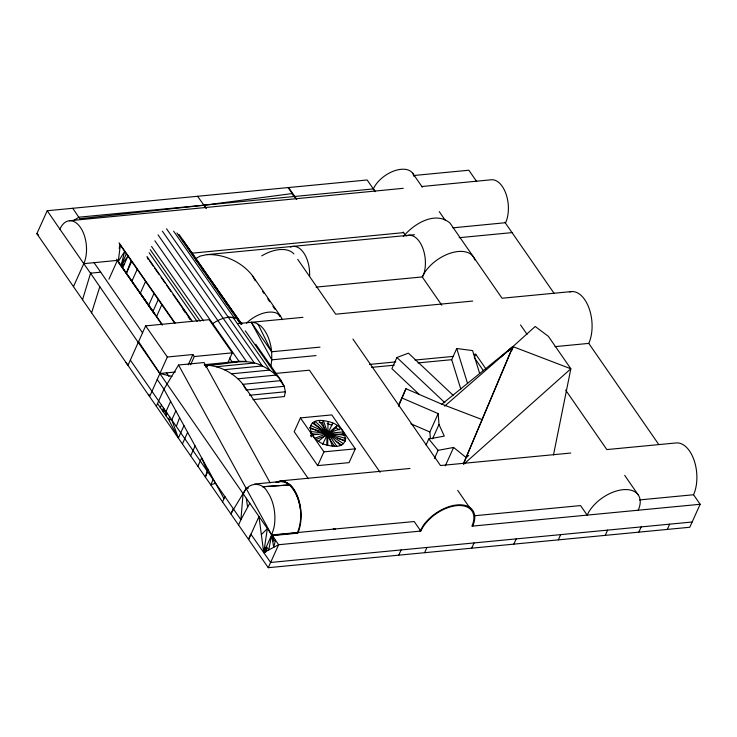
<?xml version="1.0" encoding="UTF-8"?>
<svg xmlns="http://www.w3.org/2000/svg" width="737" height="737" viewBox="0 0 737 737"><rect width="100%" height="100%" fill="white"/><g stroke="black" fill="none" stroke-linecap="round" stroke-linejoin="round"><path stroke-width="1.11" d="M326.832 445.028L326.97 435.346L327.864 433.374M327.698 445.212L328.029 421.536C301.405 414.599 308.204 441.887 327.698 445.212C354.322 452.159 347.514 424.862 328.029 421.536M268.259 567.693L248.443 539.272L250.801 534.039L263.735 552.603L265.486 552.225L266.232 551.276L266.435 546.651L271.658 534.961L273.814 528.355A30.245 17.089 84.5 0 0 267.66 492.252C261.967 480.948 247.365 482.099 243.339 493.993L278.632 544.726L268.259 567.693L689.768 527.259L700.15 504.274L693.554 494.739A31.111 17.605 84.5 0 0 694.226 460.662A31.111 17.605 84.5 0 0 676.253 442.928L606.837 449.579L565.629 390.066M248.47 488.087L246.25 488.309L243.063 493.578L240.907 519.732L238.548 524.974M270.894 366.363L271.806 359.831L271.658 351.77A31.111 17.605 84.5 0 0 260.401 325.69L255.886 322.963L251.253 322.29L271.806 359.831L316.081 355.584M512.381 350.001L512.906 346.611L535.2 326.473L548.392 336.358L570.843 368.776L553.487 454.95M255.739 344.243L281.101 380.605L284.233 386.299L285.348 391.771L284.408 396.561L253.012 399.629M265.486 552.225L266.435 546.651L268.729 549.959L271.658 534.961L178.557 364.999L204.094 362.54L270.129 482.836M82.535 299.738L90.771 272.561M248.443 539.272L91.609 312.838L99.808 286.711M207.862 469.202L205.347 477.014L207.705 471.763L130.338 360.098L145.631 325.883L209.161 319.692L232.275 352.83L227.908 362.715M176.318 426.419L179.588 417.667M119.458 243.965L131.131 260.612L126.405 273.206L162.462 324.824M119.108 248.277L120.306 245.181L118.27 261.543L126.405 273.206L131.702 261.405L131.131 260.612M398.579 406.299L405.949 388.721L441.859 404.189L482.422 419.703M463.84 464.117L570.843 368.776L512.906 346.611L463.453 463.84M165.613 412.471L170.615 401.315L163.955 389.182L157.221 379.481L167.336 357.012L145.631 325.883M463.435 463.822L512.906 346.611L441.859 404.189M266.435 546.651L265.375 548.991L265.486 550.954L266.232 551.276L278.632 544.726L420.799 531.064A31.111 18.038 -34.7 0 1 456.7 505.646A31.111 18.038 -34.7 0 1 471.873 526.163L700.15 504.274M157.221 379.481L149.685 396.46L148.92 394.313M156.603 316.422L161.827 304.713L131.702 261.405M170.615 401.315L175.857 410.859L171.785 419.869L178.299 437.824L168.533 419.482L165.438 415.014L166.608 412.388M420.799 531.064L414.203 521.538L271.658 534.961L273.722 547.324L275.435 540.175L272.69 541.142L273.16 539.447L272.174 538.056L272.865 536.499L271.916 536.508L272.239 535.633L297.785 533.146A31.433 17.762 84.5 0 0 289.457 484.255L284.804 481.611L280.161 480.939L275.721 482.385M145.594 281.396L140.334 293.16L162.122 324.989M148.745 305.182L153.987 293.446M153.02 311.3L158.252 299.572M156.336 406.161L163.955 389.182L178.557 364.999M165.438 415.014L162.389 410.509L163.559 407.883M163.153 411.707L164.323 409.081L164.673 411.117M166.028 415.88L167.198 413.254M222.546 501.86L224.905 496.618L215.563 483.232L175.857 410.859M91.609 312.838L73.46 286.638L83.788 263.671A25.777 14.565 84.5 0 0 80.397 227.383A25.777 14.565 84.5 0 0 59.872 229.143L47.223 210.736L367.155 179.985L374.636 190.791M108.947 279.176L117.395 260.391L83.788 263.671L59.872 229.143M126.368 253.804L121.071 265.569L124.507 263.763L121.9 266.711M122.664 267.863L127.971 256.071L121.071 265.569L124.682 251.409L118.27 261.543L116.603 259.166M131.923 281.129L137.211 269.337M130.338 360.098L127.971 365.34L126.101 362.595M162.389 410.509L160.344 407.625L161.514 405M188.239 364.843L192.882 354.525L167.336 357.012M190.579 364.797L194.292 356.542L192.882 354.525M169.713 416.856L168.533 419.482L171.785 419.869M178.382 438.054L183.974 425.645M182.417 443.904L187.64 432.343M190.653 455.798L195.102 445.94M197.903 466.272L201.671 457.917L207.244 471.1M213.122 479.594L210.764 484.845L215.563 483.232L224.002 498.627M230.948 514.002L233.307 508.751L224.905 496.618M73.46 286.638L36.85 233.703L47.223 210.736M300.429 417.907L294.201 431.689L317.702 465.627L349.071 462.633L355.298 448.851L331.797 414.903L300.429 417.907L323.93 451.845L317.702 465.627M248.664 539.447L258.973 516.554L263.735 552.603L270.626 562.46L692.144 522.008M325.1 430.03L322.465 422.596L323.359 420.624L332.369 446.134M328.638 433.946L336.118 427.644L337.012 425.673L318.706 441.076M343.534 435.53L342.659 433.844L343.543 431.882L312.175 434.876L311.29 436.848L310.406 435.162M453.08 395.244L408.445 353.161L396.911 357.5L391.881 368.657L419.16 394.378M398.57 405.074L405.949 388.721M460.818 389.145L451.698 359.684L456.728 348.527L472.564 350.572L479.667 373.493M430.371 438.524L429.874 431.974L438.174 413.595L402.264 398.127M426.05 445.028L428.777 438.994L444.291 436.101L439.003 424.521L438.174 413.595M432.555 438.81L439.003 424.521M473.633 354.442L475.752 354.239L474.278 357.519L483.408 370.702M434.406 458.497L438.1 450.335L453.614 447.442L466.245 457.659L468.76 455.392M398.754 555.154L401.112 549.94M445.314 465.821L453.614 447.442M424.623 552.667L426.981 547.453M471.698 548.153L474.057 542.939M513.855 544.109L516.213 538.894M558.314 539.843L560.673 534.629M605.261 535.348L607.62 530.115M638.813 532.151L641.181 526.9M667.271 529.424L669.638 524.173M243.339 493.993L138.206 342.392L138.565 341.59M322.631 444.448L332.682 423.268L331.797 425.231L327.136 423.508M165.438 412.213L165.88 411.338M249.76 503.251L240.907 519.732L233.307 508.751M420.044 531.137L423.425 525.251A32.087 18.6 -34.7 0 1 460.026 504.79A32.087 18.6 -34.7 0 1 472.822 525.757L472.629 526.089M231.621 512.51L243.063 493.578M403.323 236.605C413.494 223.984 435.254 210.533 449.975 223.035L502.044 298.236L571.461 291.576M261.349 534.574L267.338 528.687L263.735 552.603L265.375 548.991L265.44 550.318M507.986 351.392L512.906 346.611L500.828 357.095M444.651 406.142L512.906 346.611M205.853 367.201L208.405 365.156C226.268 365.036 245.412 356.92 262.326 365.967C269.539 369.467 276.191 374.203 281.101 380.605L242.98 384.327C233.74 372.747 219.073 365.174 204.177 365.073M73.23 220.768L78.951 217.185L373.337 188.921A23.999 13.911 -34.7 0 1 395.668 170.404A23.999 13.911 -34.7 0 1 414.102 176.53M154.853 240.778L212.717 323.589C219.562 319.029 228.673 315.077 236.78 318.605L240.713 324.252M205.826 366.694L208.405 365.156L204.978 365.46M195.802 258.576L200.151 256.098L206.977 254.624L414.507 234.725M315.003 438.137L340.715 428.612M316.256 439.316L326.97 435.346L327.725 437.474M278.042 482.265L280.226 481.556L284.851 482.118L289.346 484.983L262.685 486.742L289.448 484.918C301.442 497.263 303.589 517.098 297.472 532.787L297.785 533.146M234.799 362.208L239.018 361.305L246.407 361.425L158.022 234.854M272.432 539.595L273.16 539.447L273.842 537.899L272.174 538.056M72.77 208.258L79.789 218.732L203.78 205.255L291.944 193.601L296.256 199.073M69.435 220.741L403.268 188.313M421.555 186.544L491.293 179.764A25.777 14.565 84.5 0 1 506.19 194.457A25.777 14.565 84.5 0 1 505.656 222.694L452.951 227.825M191.721 253.224L403.683 232.616M83.788 263.671L90.485 273.187L100.72 272.183L142.554 332.857M194.292 356.542L232.275 352.83M204.361 364.686L239.018 361.305L212.717 323.589M216.328 366.731L254.357 363.009L162.352 231.142M138.547 341.627L159.911 373.512L175.461 372.001M224.26 369.688L262.326 365.967L166.544 228.802M231.676 373.797L269.76 370.085L232.984 317.361M238.06 378.8L276.172 375.078L245.31 330.839M246.094 390.03L284.233 386.299L280.29 380.651M249.438 395.281L285.348 391.771M254.652 484.034L280.226 481.556M271.925 535.274L296.891 532.851M413.346 175.553L468.852 170.229L476.71 181.569M459.133 237.692L512.049 232.616M316.081 287.117L422.734 276.882M237.784 323.589L302.971 317.334M472.703 301.055L335.703 314.192L297.72 259.341M251.253 322.29L271.658 351.77L319.996 347.127M275.362 373.456L309.411 370.195L380.108 472.297M369.587 364.419L395.778 361.904M414.995 360.061L453.172 356.404M554.979 346.639L588.762 343.396L658.804 444.549M371.522 367.376L394.295 365.193M418.008 362.917L451.698 359.684M335.934 434.489L342.659 433.844M323.93 451.845L355.298 448.851M410.021 468.465L280.161 480.939C294.275 481.841 298.909 498.811 300.576 510.428M570.724 453.043L440.496 465.535L352.922 339.057M474.407 515.762L580.553 505.582L587.149 515.108A31.111 18.038 -34.7 0 1 623.051 489.69A31.111 18.038 -34.7 0 1 638.214 510.207M639.504 499.926L693.554 494.739M147.289 257.572L148.22 259.479M319.195 422.559L322.465 422.596M206.977 254.624C224.232 253.906 241.662 261.976 252.367 275.518L280.53 316.191M228.35 317.26L234.099 317.739L173.61 231.16M310.415 431.513L345.303 435.245M310.618 433.596L318.246 434.415M159.911 373.512L171.924 376.414M309.844 428.271L345.874 438.478L344.99 440.45L337.564 438.349M242.132 323.276L240.179 322.548L239.47 320.927L241.828 324.216L182.619 239.866M410.868 423.784L429.874 431.974M310.507 425.387L345.22 441.371M309.614 427.349L318.799 431.587M312.341 423.038L343.378 443.711M336.1 441.426L341.581 445.074M336.118 427.644L339.084 429.993M36.85 233.703L38.637 235.149M239.829 321.737L241.893 323.543M396.911 357.5L444.862 402.706M340.485 445.351L315.243 421.398L314.349 423.37L320.659 429.358M428.777 438.994L438.1 450.335M197.599 196.318L206.369 208.599M203.78 205.255L205.706 207.834M373.337 188.921L375.336 191.657M296.79 199.285L288.609 187.613M94.023 262.676L100.72 272.183M178.98 234.348L241.423 323.727M182.979 240.667L190.865 251.962M192.182 253.85L202.703 268.904M204.02 270.783L209.934 279.259M211.252 281.138L215.195 286.785M216.512 288.664L221.773 296.191M223.081 298.08L227.033 303.727M228.341 305.606L233.601 313.133M234.919 315.021L239.525 321.608M195.517 259.231L197.488 262.05M202.095 268.637L203.412 270.525M207.355 276.163L209.326 278.991M213.923 285.578L215.241 287.458M219.184 293.105L221.819 296.873M225.762 302.52L227.079 304.399M238.254 320.402L240.225 323.221M176.944 232.966L236.78 318.605M268.471 363.709L269.788 365.589M273.722 371.236L276.357 375.004M151.564 246.49L203.513 320.835M229.456 358.025L232.689 362.659M150.247 249.686L200.215 321.212M149.132 252.68L197.129 321.378M146.967 256.494L192.329 321.424M149.325 260.493L153.268 266.14M154.586 268.028L159.183 274.615M161.163 277.434L165.106 283.082M166.424 284.961L171.021 291.548M172.992 294.376L190.745 319.784M188.184 316.809L190.118 319.572M182.988 309.356L184.95 312.184M119.044 242.832L174.936 322.824M161.827 304.713L174.835 323.322M504.854 222.215L554.169 293.446M520.543 324.943L527.029 334.322M624.7 475.374L638.067 494.684M412.628 173.158L422.365 187.226M439.252 211.611L445.093 220.05M403.213 232.054L405.157 234.873M441.785 305.173L422.227 276.928A31.111 18.038 -34.7 0 1 450.464 253.15A31.111 18.038 -34.7 0 1 474.831 259.921M475.752 354.239L486.19 369.311M288.121 187.659L294.303 196.595M457.714 490.409L471.09 509.718M262.602 291.428L263.892 293.298M267.771 298.9L269.714 301.709M272.948 306.38L274.892 309.181M278.125 313.851L280.069 316.652M319.001 420.578L336.726 446.18M328.868 438.091L334.57 446.318M308.352 478.7L242.98 384.327L245.578 389.081M117.1 260.41L154.899 314.607L117.395 260.391M166.359 372.682L168.966 376.441M207.705 471.763L215.213 482.615M138.206 342.392L90.485 273.187M163.909 410.012L166.203 413.319M157.525 403.535L160.344 407.625M252.367 275.518L255.26 280.806M258.107 324.298L271.658 351.77M265.827 550.161L266.232 551.276M456.728 348.527L467.544 383.452M246.305 498.267L247.614 507.24M569.646 291.907A31.111 17.605 84.5 0 1 588.918 307.863A31.111 17.605 84.5 0 1 588.762 343.396M406.133 235.978A24.984 14.132 84.5 0 1 422.246 246.794A24.984 14.132 84.5 0 1 423.149 275.905M290.35 247.088A24.984 14.132 84.5 0 1 309.568 276.522M246.545 323.11A24.984 14.482 -34.7 0 1 282.068 319.701M261.736 255.859A31.111 18.038 -34.7 0 1 293.851 253.878M335.409 529.129A66.57 39.033 24.3 0 1 333.281 528.807"/></g></svg>
